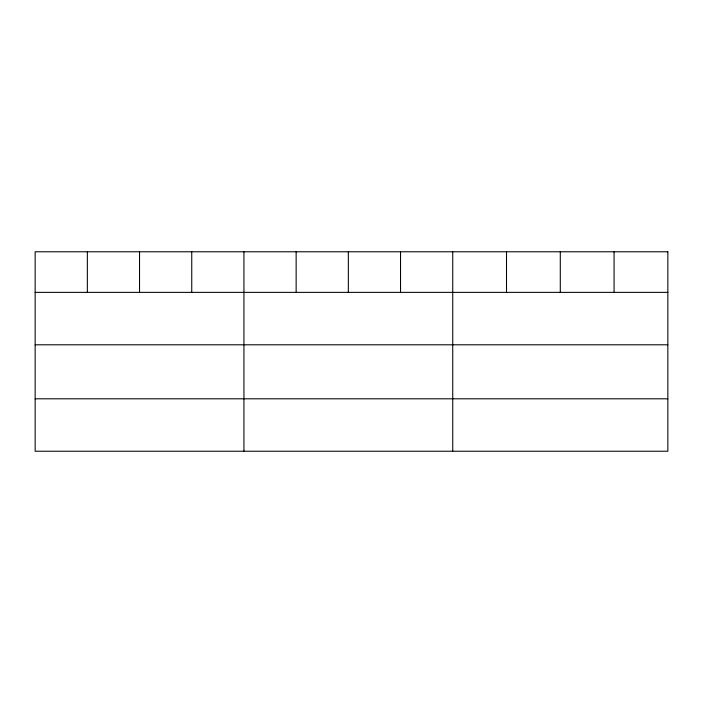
<?xml version="1.0" encoding="UTF-8"?>
<svg xmlns="http://www.w3.org/2000/svg" width="703" height="703" viewBox="0 0 703 703"><rect width="100%" height="100%" fill="white"/><g stroke="black" fill="none" stroke-linecap="round" stroke-linejoin="round"><path stroke-width="1.05" d="M35.15 292.369L667.85 292.369M35.15 344.795L667.85 344.795M35.15 398.803L667.85 398.803M614.071 251.771L614.071 292.369M560.291 251.771L560.291 292.369M506.512 251.771L506.512 292.369M452.732 251.771L452.732 451.229M400.534 251.771L400.534 292.369M348.337 251.771L348.337 292.369M296.139 251.771L296.139 292.369M243.941 251.771L243.941 451.229M191.743 251.771L191.743 292.369M139.546 251.771L139.546 292.369M87.348 251.771L87.348 292.369M667.85 251.771L35.15 251.771L35.15 451.229L667.85 451.229L667.85 251.771"/></g></svg>
